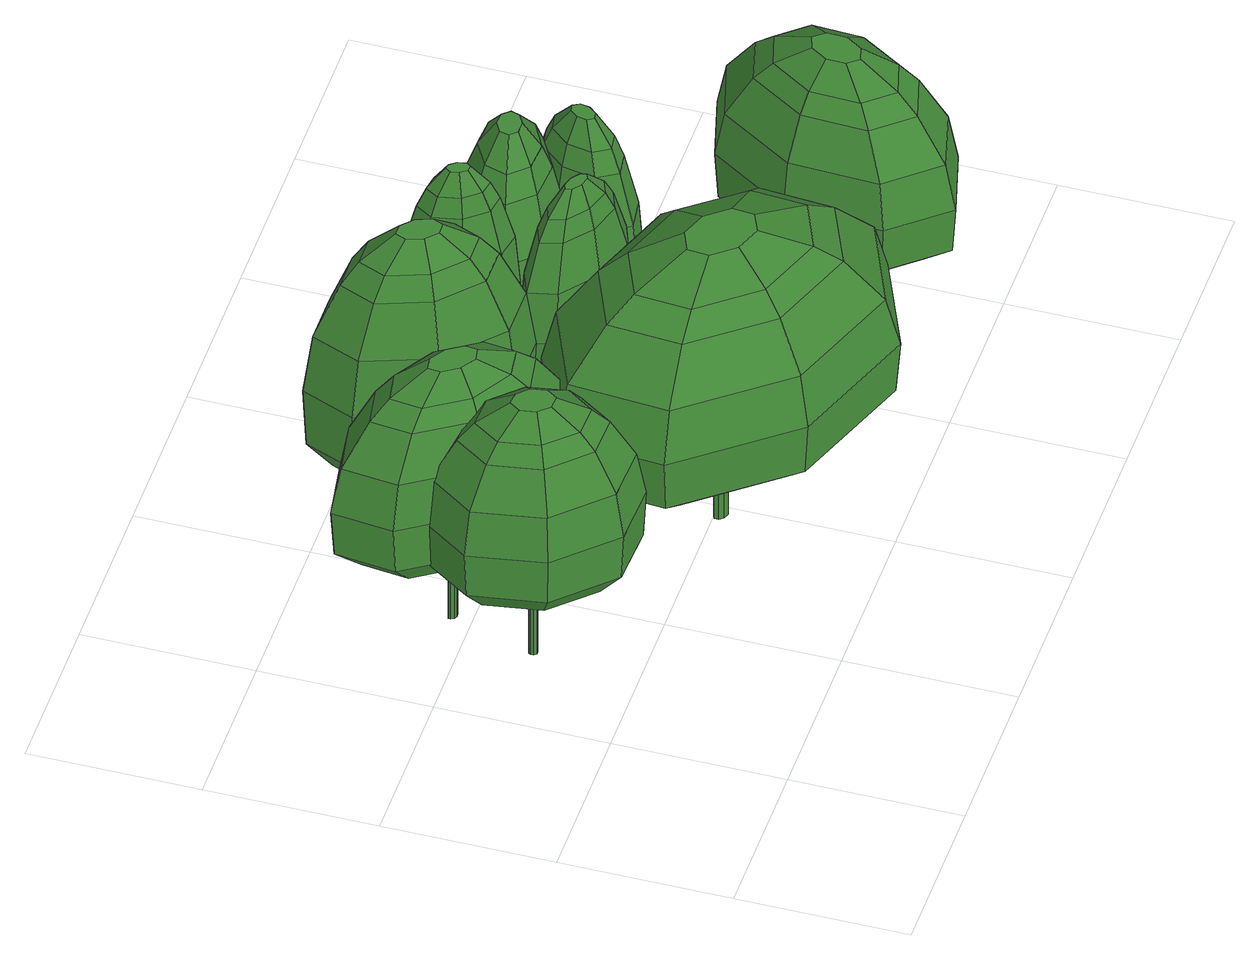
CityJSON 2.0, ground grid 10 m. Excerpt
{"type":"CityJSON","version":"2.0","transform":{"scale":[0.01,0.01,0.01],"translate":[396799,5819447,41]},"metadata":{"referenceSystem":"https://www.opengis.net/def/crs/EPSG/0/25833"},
"CityObjects":{
"tree1":{"type":"SolitaryVegetationObject","attributes":{"h_crown":12.68,"h_trunk":5.68,"X":396804.76,"Y":5819463.11,"Z":41.75,"height":18.36,"crownDiameter":10.81},"geometry":[{"type":"MultiSurface","lod":"2","boundaries":[[[0,1,2,3]],[[4,5,6,7]],[[8,9,10,11]],[[12,13,9,8]],[[14,15,16,17]],[[18,19,20,21]],[[22,23,24,25]],[[21,20,26,27]],[[28,29,18,30]],[[29,31,19,18]],[[3,2,32,5]],[[33,34,35,36]],[[27,26,22,37]],[[38,30,39,40]],[[41,42,1,0]],[[11,10,41,34]],[[43,11,34,33]],[[44,4,7,45]],[[46,47,4,44]],[[48,43,33,49]],[[19,50,48,20]],[[51,52,53,50]],[[54,25,55,15]],[[49,33,36,23]],[[36,35,47,46]],[[25,24,56,55]],[[40,39,57,42]],[[5,32,58,6]],[[13,59,38,9]],[[34,41,0,35]],[[35,0,3,47]],[[55,56,60,61]],[[53,8,11,43]],[[20,48,49,26]],[[47,3,5,4]],[[50,53,43,48]],[[10,40,42,41]],[[39,21,27,57]],[[37,22,25,54]],[[62,54,15,14]],[[56,44,45,60]],[[42,57,63,1]],[[57,27,37,63]],[[45,7,6,58,17,16,61,60],[64,65,66,67,68,69,70,71]],[[26,49,23,22]],[[63,37,54,62]],[[59,28,30,38]],[[1,63,62,2]],[[12,52,51,31,29,28,59,13]],[[9,38,40,10]],[[52,12,8,53]],[[32,14,17,58]],[[15,55,61,16]],[[23,36,46,24]],[[2,62,14,32]],[[31,51,50,19]],[[24,46,44,56]],[[30,18,21,39]],[[72,73,74,75,76,77,78,79]],[[71,72,79,64]],[[70,73,72,71]],[[69,74,73,70]],[[68,75,74,69]],[[67,76,75,68]],[[66,77,76,67]],[[65,78,77,66]],[[64,79,78,65]]]}]},
"tree2":{"type":"SolitaryVegetationObject","attributes":{"h_crown":13.64,"h_trunk":5.12,"X":396806.32,"Y":5819468.13,"Z":41.7,"height":18.76,"crownDiameter":11.72},"geometry":[{"type":"MultiSurface","lod":"2","boundaries":[[[80,81,82,83]],[[84,85,86,87]],[[88,89,90,91]],[[92,93,89,88]],[[94,95,96,97]],[[98,99,100,101]],[[102,103,104,105]],[[101,100,106,107]],[[108,109,98,110]],[[109,111,99,98]],[[83,82,112,85]],[[113,114,115,116]],[[107,106,102,117]],[[118,110,119,120]],[[121,122,81,80]],[[91,90,121,114]],[[123,91,114,113]],[[124,84,87,125]],[[126,127,84,124]],[[128,123,113,129]],[[99,130,128,100]],[[131,132,133,130]],[[134,105,135,95]],[[129,113,116,103]],[[116,115,127,126]],[[105,104,136,135]],[[120,119,137,122]],[[85,112,138,86]],[[93,139,118,89]],[[114,121,80,115]],[[115,80,83,127]],[[135,136,140,141]],[[133,88,91,123]],[[100,128,129,106]],[[127,83,85,84]],[[130,133,123,128]],[[90,120,122,121]],[[119,101,107,137]],[[117,102,105,134]],[[142,134,95,94]],[[136,124,125,140]],[[122,137,143,81]],[[137,107,117,143]],[[125,87,86,138,97,96,141,140],[144,145,146,147,148,149,150,151]],[[106,129,103,102]],[[143,117,134,142]],[[139,108,110,118]],[[81,143,142,82]],[[92,132,131,111,109,108,139,93]],[[89,118,120,90]],[[132,92,88,133]],[[112,94,97,138]],[[95,135,141,96]],[[103,116,126,104]],[[82,142,94,112]],[[111,131,130,99]],[[104,126,124,136]],[[110,98,101,119]],[[152,153,154,155,156,157,158,159]],[[151,152,159,144]],[[150,153,152,151]],[[149,154,153,150]],[[148,155,154,149]],[[147,156,155,148]],[[146,157,156,147]],[[145,158,157,146]],[[144,159,158,145]]]}]},
"tree3":{"type":"SolitaryVegetationObject","attributes":{"h_crown":15.67,"h_trunk":5.27,"X":396813.17,"Y":5819472.1,"Z":41.99,"height":20.94,"crownDiameter":10.62},"geometry":[{"type":"MultiSurface","lod":"2","boundaries":[[[160,161,162,163]],[[164,165,166,167]],[[168,169,170,171]],[[172,173,174,175]],[[176,177,173,172]],[[178,179,177,176]],[[180,181,182,183]],[[184,185,186,187]],[[170,188,189,190]],[[182,191,192,193]],[[190,189,181,180]],[[194,171,195,196]],[[163,162,197,165]],[[174,198,161,160]],[[169,199,188,170]],[[200,175,201,202]],[[201,160,163,203]],[[196,195,204,198]],[[175,174,160,201]],[[179,205,194,177]],[[165,197,206,166]],[[203,163,165,164]],[[173,196,198,174]],[[207,176,172,208]],[[193,192,209,210]],[[211,200,202,191]],[[210,209,212,213]],[[202,201,203,214]],[[189,215,211,181]],[[216,207,208,215]],[[208,172,175,200]],[[215,208,200,211]],[[217,164,167,218]],[[214,203,164,217]],[[188,216,215,189]],[[219,220,207,216]],[[221,193,210,185]],[[192,214,217,209]],[[191,202,214,192]],[[209,217,218,212]],[[171,170,190,195]],[[195,190,180,204]],[[185,210,213,186]],[[198,204,222,161]],[[220,178,176,207]],[[183,182,193,221]],[[222,183,221,223]],[[181,211,191,182]],[[162,223,184,197]],[[223,221,185,184]],[[161,222,223,162]],[[197,184,187,206]],[[199,219,216,188]],[[204,180,183,222]],[[178,220,219,199,169,168,205,179]],[[177,194,196,173]],[[218,167,166,206,187,186,213,212],[224,225,226,227,228,229,230,231]],[[205,168,171,194]],[[226,232,233,227]],[[225,234,232,226]],[[228,235,236,229]],[[224,237,234,225]],[[230,238,239,231]],[[239,238,236,235,233,232,234,237]],[[231,239,237,224]],[[229,236,238,230]],[[227,233,235,228]]]}]},
"tree4":{"type":"SolitaryVegetationObject","attributes":{"h_crown":15.16,"h_trunk":5.45,"X":396818.17,"Y":5819456.62,"Z":41.88,"height":20.61,"crownDiameter":19.11},"geometry":[{"type":"MultiSurface","lod":"2","boundaries":[[[240,241,242,243]],[[244,245,246,247]],[[248,249,250,251]],[[252,253,249,248]],[[254,255,256,257]],[[258,259,260,261]],[[262,263,264,265]],[[261,260,266,267]],[[268,269,258,270]],[[269,271,259,258]],[[243,242,272,245]],[[273,274,275,276]],[[267,266,262,277]],[[278,270,279,280]],[[281,282,241,240]],[[251,250,281,274]],[[283,251,274,273]],[[284,244,247,285]],[[286,287,244,284]],[[288,283,273,289]],[[259,290,288,260]],[[291,292,293,290]],[[294,265,295,255]],[[289,273,276,263]],[[276,275,287,286]],[[265,264,296,295]],[[280,279,297,282]],[[245,272,298,246]],[[253,299,278,249]],[[274,281,240,275]],[[275,240,243,287]],[[295,296,300,301]],[[293,248,251,283]],[[260,288,289,266]],[[287,243,245,244]],[[290,293,283,288]],[[250,280,282,281]],[[279,261,267,297]],[[277,262,265,294]],[[302,294,255,254]],[[296,284,285,300]],[[282,297,303,241]],[[297,267,277,303]],[[285,247,246,298,257,256,301,300],[304,305,306,307,308,309,310,311]],[[266,289,263,262]],[[303,277,294,302]],[[299,268,270,278]],[[241,303,302,242]],[[252,292,291,271,269,268,299,253]],[[249,278,280,250]],[[292,252,248,293]],[[272,254,257,298]],[[255,295,301,256]],[[263,276,286,264]],[[242,302,254,272]],[[271,291,290,259]],[[264,286,284,296]],[[270,258,261,279]],[[312,313,314,315,316,317,318,319]],[[311,312,319,304]],[[310,313,312,311]],[[309,314,313,310]],[[308,315,314,309]],[[307,316,315,308]],[[306,317,316,307]],[[305,318,317,306]],[[304,319,318,305]]]}]},
"tree5":{"type":"SolitaryVegetationObject","attributes":{"h_crown":13.97,"h_trunk":6.79,"X":396818.67,"Y":5819471.59,"Z":42.04,"height":20.76,"crownDiameter":5.44},"geometry":[{"type":"MultiSurface","lod":"2","boundaries":[[[320,321,322,323]],[[324,325,326,327]],[[328,329,330,331]],[[332,333,329,328]],[[334,335,336,337]],[[338,339,340,341]],[[342,343,344,345]],[[341,340,346,347]],[[348,349,338,350]],[[349,351,339,338]],[[323,322,352,325]],[[353,354,355,356]],[[347,346,342,357]],[[358,350,359,360]],[[361,362,321,320]],[[331,330,361,354]],[[363,331,354,353]],[[364,324,327,365]],[[366,367,324,364]],[[368,363,353,369]],[[339,370,368,340]],[[371,372,373,370]],[[374,345,375,335]],[[369,353,356,343]],[[356,355,367,366]],[[345,344,376,375]],[[360,359,377,362]],[[325,352,378,326]],[[333,379,358,329]],[[354,361,320,355]],[[355,320,323,367]],[[375,376,380,381]],[[373,328,331,363]],[[340,368,369,346]],[[367,323,325,324]],[[370,373,363,368]],[[330,360,362,361]],[[359,341,347,377]],[[357,342,345,374]],[[382,374,335,334]],[[376,364,365,380]],[[362,377,383,321]],[[377,347,357,383]],[[365,327,326,378,337,336,381,380],[384,385,386,387,388,389,390,391]],[[346,369,343,342]],[[383,357,374,382]],[[379,348,350,358]],[[321,383,382,322]],[[332,372,371,351,349,348,379,333]],[[329,358,360,330]],[[372,332,328,373]],[[352,334,337,378]],[[335,375,381,336]],[[343,356,366,344]],[[322,382,334,352]],[[351,371,370,339]],[[344,366,364,376]],[[350,338,341,359]],[[392,393,394,395,396,397,398,399]],[[391,392,399,384]],[[390,393,392,391]],[[389,394,393,390]],[[388,395,394,389]],[[387,396,395,388]],[[386,397,396,387]],[[385,398,397,386]],[[384,399,398,385]]]}]},
"tree6":{"type":"SolitaryVegetationObject","attributes":{"h_crown":15.9,"h_trunk":3.04,"X":396821.55,"Y":5819465.8,"Z":41.87,"height":18.94,"crownDiameter":6.15},"geometry":[{"type":"MultiSurface","lod":"2","boundaries":[[[400,401,402,403]],[[404,405,406,407]],[[408,409,410,411]],[[412,413,414,415]],[[416,417,413,412]],[[418,419,417,416]],[[420,421,422,423]],[[424,425,426,427]],[[410,428,429,430]],[[422,431,432,433]],[[430,429,421,420]],[[434,411,435,436]],[[403,402,437,405]],[[414,438,401,400]],[[409,439,428,410]],[[440,415,441,442]],[[441,400,403,443]],[[436,435,444,438]],[[415,414,400,441]],[[419,445,434,417]],[[405,437,446,406]],[[443,403,405,404]],[[413,436,438,414]],[[447,416,412,448]],[[433,432,449,450]],[[451,440,442,431]],[[450,449,452,453]],[[442,441,443,454]],[[429,455,451,421]],[[456,447,448,455]],[[448,412,415,440]],[[455,448,440,451]],[[457,404,407,458]],[[454,443,404,457]],[[428,456,455,429]],[[459,460,447,456]],[[461,433,450,425]],[[432,454,457,449]],[[431,442,454,432]],[[449,457,458,452]],[[411,410,430,435]],[[435,430,420,444]],[[425,450,453,426]],[[438,444,462,401]],[[460,418,416,447]],[[423,422,433,461]],[[462,423,461,463]],[[421,451,431,422]],[[402,463,424,437]],[[463,461,425,424]],[[401,462,463,402]],[[437,424,427,446]],[[439,459,456,428]],[[444,420,423,462]],[[418,460,459,439,409,408,445,419]],[[417,434,436,413]],[[458,407,406,446,427,426,453,452],[464,465,466,467,468,469,470,471]],[[445,408,411,434]],[[466,472,473,467]],[[465,474,472,466]],[[468,475,476,469]],[[464,477,474,465]],[[470,478,479,471]],[[479,478,476,475,473,472,474,477]],[[471,479,477,464]],[[469,476,478,470]],[[467,473,475,468]]]}]},
"tree7":{"type":"SolitaryVegetationObject","attributes":{"h_crown":17.9,"h_trunk":1.43,"X":396824.35,"Y":5819470.41,"Z":42.1,"height":19.32,"crownDiameter":8.13},"geometry":[{"type":"MultiSurface","lod":"2","boundaries":[[[480,481,482,483,484,485,486,487]],[[488,485,484,489]],[[490,486,485,488]],[[491,487,486,490]],[[489,484,483,492]],[[493,482,481,494]],[[495,480,487,491]],[[494,481,480,495]],[[492,483,482,493]],[[496,497,498,499]],[[500,501,502,503]],[[504,500,503,505]],[[499,498,506,507]],[[508,509,500,504]],[[503,502,510,511]],[[505,503,511,512]],[[513,514,515,516]],[[517,513,516,497]],[[512,511,513,517]],[[518,519,520,521]],[[516,515,519,518]],[[497,516,518,498]],[[522,504,505,523]],[[524,496,499,525]],[[523,505,512,526]],[[498,518,521,506]],[[526,512,517,527]],[[528,529,530,531]],[[530,527,496,524]],[[532,508,504,522]],[[531,530,524,533]],[[533,524,525,534]],[[509,535,501,500]],[[525,499,507,536]],[[537,538,539,540]],[[541,533,534,542]],[[543,531,533,541]],[[542,534,544,545]],[[540,539,529,528]],[[535,509,508,532,546,547,548,549]],[[550,528,531,543]],[[534,525,536,544]],[[547,546,538,537]],[[510,551,552,514]],[[529,526,527,530]],[[546,532,522,538]],[[538,522,523,539]],[[502,553,551,510]],[[501,554,553,502]],[[539,523,526,529]],[[535,549,554,501]],[[514,552,555,515]],[[556,540,528,550]],[[557,537,540,556]],[[552,543,541,555]],[[527,517,497,496]],[[555,541,542,558]],[[551,550,543,552]],[[511,510,514,513]],[[519,558,559,520]],[[558,542,545,559]],[[515,555,558,519]],[[553,556,550,551]],[[549,548,557,554]],[[521,520,559,545,544,536,507,506],[491,490,488,489,492,493,494,495]],[[548,547,537,557]],[[554,557,556,553]]]}]},
"tree8":{"type":"SolitaryVegetationObject","attributes":{"h_crown":17.19,"h_trunk":1.04,"X":396827.81,"Y":5819467.31,"Z":41.83,"height":18.23,"crownDiameter":6.43},"geometry":[{"type":"MultiSurface","lod":"2","boundaries":[[[560,561,562,563,564,565,566,567]],[[568,565,564,569]],[[570,566,565,568]],[[571,567,566,570]],[[569,564,563,572]],[[573,562,561,574]],[[575,560,567,571]],[[574,561,560,575]],[[572,563,562,573]],[[576,577,578,579]],[[580,581,582,583]],[[584,580,583,585]],[[579,578,586,587]],[[588,589,580,584]],[[583,582,590,591]],[[585,583,591,592]],[[593,594,595,596]],[[597,593,596,577]],[[592,591,593,597]],[[598,599,600,601]],[[596,595,599,598]],[[577,596,598,578]],[[602,584,585,603]],[[604,576,579,605]],[[603,585,592,606]],[[578,598,601,586]],[[606,592,597,607]],[[608,609,610,611]],[[610,607,576,604]],[[612,588,584,602]],[[611,610,604,613]],[[613,604,605,614]],[[589,615,581,580]],[[605,579,587,616]],[[617,618,619,620]],[[621,613,614,622]],[[623,611,613,621]],[[622,614,624,625]],[[620,619,609,608]],[[615,589,588,612,626,627,628,629]],[[630,608,611,623]],[[614,605,616,624]],[[627,626,618,617]],[[590,631,632,594]],[[609,606,607,610]],[[626,612,602,618]],[[618,602,603,619]],[[582,633,631,590]],[[581,634,633,582]],[[619,603,606,609]],[[615,629,634,581]],[[594,632,635,595]],[[636,620,608,630]],[[637,617,620,636]],[[632,623,621,635]],[[607,597,577,576]],[[635,621,622,638]],[[631,630,623,632]],[[591,590,594,593]],[[599,638,639,600]],[[638,622,625,639]],[[595,635,638,599]],[[633,636,630,631]],[[629,628,637,634]],[[601,600,639,625,624,616,587,586],[571,570,568,569,572,573,574,575]],[[628,627,617,637]],[[634,637,636,633]]]}]},
"tree9":{"type":"SolitaryVegetationObject","attributes":{"h_crown":13.58,"h_trunk":2.75,"X":396838.56,"Y":5819456.31,"Z":41.96,"height":16.33,"crownDiameter":12.87},"geometry":[{"type":"MultiSurface","lod":"2","boundaries":[[[640,641,642,643]],[[644,645,646,647]],[[648,649,650,651]],[[652,653,654,655]],[[656,657,653,652]],[[658,659,657,656]],[[660,661,662,663]],[[664,665,666,667]],[[650,668,669,670]],[[662,671,672,673]],[[670,669,661,660]],[[674,651,675,676]],[[643,642,677,645]],[[654,678,641,640]],[[649,679,668,650]],[[680,655,681,682]],[[681,640,643,683]],[[676,675,684,678]],[[655,654,640,681]],[[659,685,674,657]],[[645,677,686,646]],[[683,643,645,644]],[[653,676,678,654]],[[687,656,652,688]],[[673,672,689,690]],[[691,680,682,671]],[[690,689,692,693]],[[682,681,683,694]],[[669,695,691,661]],[[696,687,688,695]],[[688,652,655,680]],[[695,688,680,691]],[[697,644,647,698]],[[694,683,644,697]],[[668,696,695,669]],[[699,700,687,696]],[[701,673,690,665]],[[672,694,697,689]],[[671,682,694,672]],[[689,697,698,692]],[[651,650,670,675]],[[675,670,660,684]],[[665,690,693,666]],[[678,684,702,641]],[[700,658,656,687]],[[663,662,673,701]],[[702,663,701,703]],[[661,691,671,662]],[[642,703,664,677]],[[703,701,665,664]],[[641,702,703,642]],[[677,664,667,686]],[[679,699,696,668]],[[684,660,663,702]],[[658,700,699,679,649,648,685,659]],[[657,674,676,653]],[[698,647,646,686,667,666,693,692],[704,705,706,707,708,709,710,711]],[[685,648,651,674]],[[706,712,713,707]],[[705,714,712,706]],[[708,715,716,709]],[[704,717,714,705]],[[710,718,719,711]],[[719,718,716,715,713,712,714,717]],[[711,719,717,704]],[[709,716,718,710]],[[707,713,715,708]]]}]}
},
"vertices":[
[86,1853,1141],[296,2163,1141],[304,2147,839],[101,1846,839],[271,1456,687],[214,1790,687],[463,1667,626],[480,1563,626],[362,1503,1796],[322,1736,1796],[242,1776,1688],[294,1468,1688],[492,1568,1911],[476,1661,1911],[646,2009,687],[881,1766,687],[672,1659,626],[598,1736,626],[790,1719,1796],[830,1486,1796],[910,1446,1688],[858,1754,1688],[1066,1369,1141],[856,1059,1141],[848,1075,839],[1051,1376,839],[1025,1389,1430],[954,1803,1430],[595,1721,1911],[660,1654,1911],[625,1890,1796],[676,1561,1911],[369,2019,687],[490,1118,1430],[198,1419,1430],[163,1402,1141],[482,1073,1141],[989,1820,1141],[431,1897,1796],[640,1978,1688],[385,1987,1688],[127,1833,1430],[320,2117,1430],[512,1244,1688],[506,1213,687],[554,1486,626],[485,1089,839],[175,1408,839],[767,1235,1688],[832,1105,1430],[721,1325,1796],[633,1498,1911],[557,1501,1911],[527,1332,1796],[977,1814,839],[938,1432,687],[783,1203,687],[662,2104,1430],[511,1739,626],[519,1724,1911],[641,1483,626],[689,1555,626],[667,2133,839],[670,2149,1141],[580,1633,626],[565,1633,626],[556,1621,626],[559,1603,626],[572,1589,626],[587,1589,626],[596,1601,626],[593,1619,626],[593,1619,75],[596,1601,75],[587,1589,75],[572,1589,75],[559,1603,75],[556,1621,75],[565,1633,75],[580,1633,75],
[142,2270,1159],[184,2635,1159],[200,2620,851],[159,2265,851],[520,1891,696],[296,2229,696],[595,2149,633],[666,2043,633],[584,1957,1828],[426,2194,1828],[330,2220,1718],[537,1908,1718],[673,2052,1946],[611,2145,1946],[595,2543,696],[944,2335,696],[798,2183,633],[689,2248,633],[880,2269,1828],[1038,2032,1828],[1134,2006,1718],[927,2318,1718],[1322,1956,1159],[1280,1591,1159],[1264,1606,851],[1305,1961,851],[1273,1969,1455],[994,2388,1455],[694,2232,1946],[791,2174,1946],[636,2414,1828],[853,2081,1946],[327,2499,696],[901,1580,1455],[470,1838,1455],[446,1813,1159],[917,1531,1159],[1018,2413,1159],[448,2384,1828],[606,2510,1718],[358,2469,1718],[191,2257,1455],[230,2592,1455],[858,1716,1718],[869,1683,696],[775,1978,633],[912,1548,851],[454,1821,851],[1106,1757,1718],[1234,1634,1455],[1016,1842,1828],[844,2006,1946],[770,1994,1946],[828,1812,1828],[1010,2405,851],[1168,1997,696],[1137,1727,696],[563,2646,1455],[605,2234,633],[620,2220,1946],[859,1992,633],[869,2077,633],[552,2678,851],[547,2695,1159],[725,2136,633],[710,2134,633],[708,2119,633],[721,2101,633],[739,2090,633],[754,2092,633],[756,2107,633],[743,2125,633],[743,2125,70],[756,2107,70],[754,2092,70],[739,2090,70],[721,2101,70],[708,2119,70],[710,2134,70],[725,2136,70],
[921,2738,1189],[1051,3057,1189],[1062,3041,796],[936,2732,796],[1169,2344,598],[1051,2679,598],[1302,2563,518],[1339,2458,518],[1413,2622,2193],[1486,2556,2193],[1591,2626,2043],[1406,2793,2043],[1188,2357,1902],[1079,2666,1902],[963,2719,1567],[1110,2305,1567],[1243,2394,2043],[1160,2628,2043],[1348,2464,2193],[1316,2557,2193],[1724,2715,1567],[1871,2301,1567],[1913,2282,1189],[1752,2734,1189],[1401,2913,598],[1665,2676,598],[1495,2562,518],[1412,2636,518],[1674,2392,2043],[1755,2354,1902],[1646,2663,1902],[1783,1963,1189],[1772,1979,796],[1898,2288,796],[1228,2793,2043],[1402,2882,1902],[1168,2883,1902],[1147,2914,598],[1082,3011,1567],[1518,2463,2193],[1437,2010,1567],[1082,2286,1189],[1438,1965,1189],[1091,2292,796],[1397,3010,1567],[1342,2622,2193],[1332,2637,518],[1428,2227,2043],[1432,2138,1902],[1687,2106,598],[1783,2341,598],[1752,2009,1567],[1502,2383,518],[1532,2457,518],[1438,1981,796],[1666,2137,1902],[1606,2227,2043],[1433,2107,598],[1422,2384,518],[1492,2398,2193],[1421,2398,2193],[1743,2728,796],[1396,3055,1189],[1396,3039,796],[1416,2532,518],[1402,2532,518],[1397,2519,518],[1404,2501,518],[1418,2488,518],[1432,2488,518],[1437,2501,518],[1430,2519,518],[1397,2519,99],[1404,2501,99],[1402,2532,99],[1418,2488,99],[1432,2488,99],[1416,2532,99],[1437,2501,99],[1430,2519,99],
[945,985,1284],[993,1624,1284],[1020,1604,946],[973,984,946],[1584,497,775],[1198,979,775],[1692,967,706],[1813,816,706],[1683,636,2019],[1413,974,2019],[1254,978,1899],[1610,533,1899],[1825,833,2149],[1718,967,2149],[1670,1637,775],[2250,1427,775],[2021,1108,706],[1840,1173,706],[2151,1288,2019],[2421,950,2019],[2580,946,1899],[2224,1391,1899],[2889,939,1284],[2841,300,1284],[2814,320,946],[2861,940,946],[2808,941,1610],[2330,1539,1610],[1849,1149,2149],[2009,1091,2149],[1744,1435,2019],[2116,957,2149],[1234,1451,775],[2223,125,1610],[1504,385,1610],[1466,332,1284],[2251,49,1284],[2368,1592,1284],[1438,1305,2019],[1689,1585,1899],[1287,1413,1899],[1026,983,1610],[1070,1569,1610],[2145,339,1899],[2164,287,775],[1994,751,706],[2242,75,946],[1479,351,946],[2547,511,1899],[2764,355,1610],[2396,619,2019],[2106,827,2149],[1985,775,2149],[2090,489,2019],[2355,1573,946],[2636,945,775],[2600,473,775],[1611,1799,1610],[1703,1115,706],[1728,1097,2149],[2131,809,706],[2142,957,706],[1592,1849,946],[1583,1875,1284],[1904,999,706],[1880,988,706],[1878,963,706],[1899,937,706],[1930,925,706],[1954,936,706],[1956,961,706],[1935,987,706],[1935,987,88],[1956,961,88],[1954,936,88],[1930,925,88],[1899,937,88],[1878,963,88],[1880,988,88],[1904,999,88],
[1733,2613,1309],[1823,2764,1309],[1828,2756,968],[1740,2608,968],[1829,2394,796],[1794,2573,796],[1913,2495,727],[1924,2439,727],[1870,2413,2050],[1846,2539,2050],[1807,2564,1928],[1839,2399,1928],[1929,2441,2180],[1919,2490,2180],[1990,2665,796],[2105,2524,796],[2010,2479,727],[1974,2523,727],[2064,2505,2050],[2088,2379,2050],[2127,2354,1928],[2095,2519,1928],[2201,2305,1309],[2111,2154,1309],[2106,2162,968],[2194,2310,968],[2181,2318,1637],[2139,2540,1637],[1973,2516,2180],[2005,2477,2180],[1983,2603,2050],[2015,2428,2180],[1861,2685,796],[1939,2204,1637],[1795,2378,1637],[1780,2371,1309],[1936,2181,1309],[2154,2547,1309],[1893,2617,2050],[1988,2649,1928],[1869,2667,1928],[1753,2600,1637],[1835,2739,1637],[1946,2269,1928],[1944,2253,796],[1960,2395,727],[1937,2189,968],[1785,2374,968],[2065,2251,1928],[2099,2179,1637],[2041,2301,2050],[1996,2397,2180],[1961,2402,2180],[1951,2315,2050],[2149,2544,968],[2140,2345,796],[2073,2233,796],[1995,2714,1637],[1934,2530,727],[1938,2521,2180],[2000,2388,727],[2021,2423,727],[1997,2729,968],[1998,2737,1309],[1968,2470,727],[1961,2471,727],[1958,2465,727],[1960,2455,727],[1966,2448,727],[1973,2447,727],[1976,2453,727],[1974,2463,727],[1974,2463,104],[1976,2453,104],[1973,2447,104],[1966,2448,104],[1960,2455,104],[1958,2465,104],[1961,2471,104],[1968,2470,104],
[1929,1892,1073],[1886,2073,1073],[1897,2067,717],[1938,1892,717],[2187,1750,538],[2014,1889,538],[2180,1883,466],[2234,1839,466],[2215,1933,1981],[2274,1916,1981],[2303,1971,1845],[2153,2015,1845],[2192,1760,1718],[2033,1888,1718],[1956,1891,1414],[2171,1719,1414],[2207,1789,1845],[2086,1886,1845],[2236,1844,1981],[2188,1882,1981],[2339,2041,1414],[2554,1869,1414],[2581,1868,1073],[2347,2056,1073],[2110,2073,538],[2323,2010,538],[2276,1921,466],[2210,1940,466],[2424,1874,1845],[2477,1872,1718],[2318,2000,1718],[2624,1687,1073],[2613,1693,717],[2572,1868,717],[2064,1980,1845],[2121,2058,1718],[2003,2012,1718],[1982,2023,538],[1917,2057,1414],[2322,1878,1981],[2435,1641,1414],[2163,1704,1073],[2451,1619,1073],[2166,1709,717],[2075,2119,1414],[2180,1919,1981],[2170,1925,466],[2357,1745,1845],[2389,1702,1718],[2528,1737,538],[2496,1871,538],[2593,1703,1414],[2340,1835,466],[2330,1877,466],[2445,1627,717],[2507,1748,1718],[2446,1780,1845],[2400,1687,538],[2300,1820,466],[2330,1841,1981],[2295,1827,1981],[2344,2051,717],[2059,2141,1073],[2065,2133,717],[2247,1890,466],[2240,1888,466],[2242,1880,466],[2251,1873,466],[2263,1870,466],[2270,1872,466],[2268,1880,466],[2259,1887,466],[2242,1880,87],[2251,1873,87],[2240,1888,87],[2263,1870,87],[2270,1872,87],[2247,1890,87],[2268,1880,87],[2259,1887,87],
[2538,2328,110],[2524,2329,110],[2517,2337,110],[2520,2347,110],[2532,2354,110],[2546,2353,110],[2553,2345,110],[2550,2335,110],[2546,2353,303],[2532,2354,303],[2553,2345,303],[2550,2335,303],[2520,2347,303],[2517,2337,303],[2524,2329,303],[2538,2328,303],[2271,2040,592],[2087,2236,592],[2194,2261,386],[2334,2112,386],[2338,2423,1886],[2495,2512,1886],[2482,2566,1740],[2275,2448,1740],[2296,2285,1886],[2220,2267,1740],[2428,2316,303],[2472,2269,303],[2441,2319,2042],[2457,2373,2042],[2464,2644,1392],[2186,2485,1392],[2112,2242,1392],[2154,2498,1000],[2458,2672,1000],[2460,2662,592],[2165,2494,592],[2073,2233,1000],[2253,2457,386],[2478,2585,386],[2517,2418,303],[2447,2377,303],[2394,2180,1886],[2350,2130,1740],[2610,2020,592],[2592,2097,386],[2286,2057,1392],[2263,2031,1000],[2884,2197,1392],[2606,2038,1392],[2612,2010,1000],[2916,2184,1000],[2479,2278,2042],[2905,2188,592],[2817,2225,386],[2519,2409,2042],[2553,2264,303],[2732,2259,1886],[2575,2170,1886],[2588,2116,1740],[2795,2234,1740],[2983,2446,592],[2876,2421,386],[2997,2449,1000],[2623,2305,303],[2642,2366,303],[2551,2273,2042],[2613,2309,2042],[2629,2363,2042],[2591,2404,2042],[2958,2440,1392],[2784,2625,1392],[2807,2651,1000],[2720,2552,1740],[2676,2502,1886],[2799,2642,592],[2850,2415,1740],[2774,2397,1886],[2736,2570,386],[2598,2413,303],
[2890,2027,83],[2883,2018,83],[2874,2017,83],[2870,2024,83],[2872,2035,83],[2879,2044,83],[2888,2045,83],[2892,2038,83],[2879,2044,265],[2872,2035,265],[2888,2045,265],[2892,2038,265],[2870,2024,265],[2874,2017,265],[2883,2018,265],[2890,2027,265],[2920,1713,537],[2718,1685,537],[2757,1767,344],[2910,1789,344],[2737,1939,1759],[2765,2086,1759],[2728,2103,1621],[2692,1910,1621],[2794,1846,1759],[2766,1788,1621],[2842,1948,265],[2890,1955,265],[2847,1958,1906],[2824,1995,1906],[2675,2128,1293],[2626,1868,1293],[2727,1704,1293],[2603,1854,922],[2656,2137,922],[2663,2134,537],[2611,1859,537],[2713,1674,922],[2676,1900,344],[2715,2109,344],[2829,2056,265],[2817,1990,265],[2902,1861,1759],[2908,1808,1621],[3099,1928,537],[3047,1953,344],[2918,1731,1293],[2921,1704,922],[3136,2194,1293],[3087,1934,1293],[3106,1925,922],[3159,2208,922],[2889,1964,1906],[3151,2203,537],[3086,2162,344],[2835,2053,1906],[2933,2006,265],[3025,2123,1759],[2997,1976,1759],[3034,1959,1621],[3070,2152,1621],[3044,2377,537],[3005,2295,344],[3049,2388,922],[2945,2072,265],[2920,2114,265],[2927,2009,1906],[2938,2067,1906],[2915,2104,1906],[2873,2098,1906],[3035,2358,1293],[2844,2331,1293],[2841,2358,922],[2854,2254,1621],[2860,2201,1759],[2842,2349,537],[2996,2274,1621],[2968,2216,1759],[2852,2273,344],[2872,2107,265],
[3776,1563,946],[4187,1675,946],[4180,1653,639],[3782,1545,639],[3598,1042,485],[3823,1399,485],[3914,1077,423],[3844,966,423],[4059,1017,1729],[4055,900,1729],[4207,853,1612],[4218,1149,1612],[3626,1034,1502],[3834,1362,1502],[3791,1511,1241],[3512,1069,1241],[3705,1009,1612],[3863,1259,1612],[3857,962,1729],[3919,1060,1729],[4400,793,1241],[4121,351,1241],[4136,299,946],[4441,781,946],[4330,1241,485],[4314,820,485],[4068,896,423],[4073,1028,423],[4049,603,1612],[4078,500,1502],[4286,828,1502],[3725,187,946],[3732,209,639],[4130,317,639],[4076,1317,1612],[4301,1217,1502],[4113,1438,1502],[4127,1481,485],[4168,1613,1241],[3993,802,1729],[3492,546,1241],[3471,1081,946],[3450,511,946],[3485,1077,639],[4420,1316,1241],[4003,1083,1729],[4009,1103,423],[3694,713,1612],[3611,645,1502],[3785,381,485],[4089,463,485],[3744,249,1241],[3903,759,423],[3998,785,423],[3465,523,639],[3799,424,1502],[3836,545,1612],[3582,621,485],[3839,834,423],[3909,779,1729],[3853,845,1729],[4427,785,639],[4462,1351,946],[4447,1339,639],[3976,948,423],[3965,961,423],[3949,956,423],[3937,937,423],[3936,914,423],[3947,901,423],[3963,906,423],[3975,925,423],[3949,956,96],[3937,937,96],[3965,961,96],[3936,914,96],[3947,901,96],[3976,948,96],[3963,906,96],[3975,925,96]
]}
